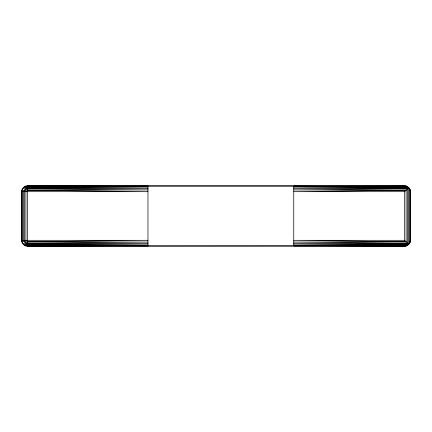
<?xml version="1.0" encoding="UTF-8"?>
<svg xmlns="http://www.w3.org/2000/svg" width="432" height="432" viewBox="0 0 432 432"><rect width="100%" height="100%" fill="white"/><g stroke="black" fill="none" stroke-linecap="round" stroke-linejoin="round"><path stroke-width="0.65" d="M410.222 241.726L409.617 243.216L410.4 240.3L410.4 191.7C410.427 188.595 407.695 185.819 404.568 185.868L27.432 185.868C24.311 185.846 21.578 188.579 21.6 191.7L21.6 240.3C21.578 243.421 24.311 246.154 27.432 246.132L404.568 246.132C407.176 246.148 409.595 244.247 410.222 241.726L410.222 190.274L409.617 188.784L410.222 190.274M410.2 241.812L410.4 240.3M23.306 187.574L147.96 188.33L27.432 188.784L24.516 191.7L24.516 240.3L27.432 243.216L147.96 243.67L23.306 244.426M27.432 188.784L147.96 189.934L27.432 190.188L25.92 191.7L25.92 240.3L27.432 241.812L147.96 242.066L27.432 243.216M25.92 245.932L293.76 245.797L404.568 246.132L406.107 245.927L408.694 244.426L406.112 241.844L406.112 190.156L293.76 191.7L404.568 191.7L408.694 187.574L406.08 186.068L25.92 186.068M22.383 191.7L27.432 187.574L147.96 187.051L24.516 186.651M407.549 245.311L406.107 245.927L293.76 245.797L293.76 186.203L406.107 186.073L407.549 186.689L293.76 187.051L408.694 187.574L409.666 188.865L409.666 243.135L408.694 244.426L293.76 244.949L407.549 245.311L293.76 245.797M27.432 241.812L147.96 240.3L21.6 240.3M407.554 188.714L293.76 188.33L408.694 187.574L408.694 244.426L293.76 243.67L407.554 243.286L407.554 188.714L293.76 189.934L406.112 190.156M27.432 186.651L147.96 186.203L147.96 245.797L27.432 246.132L27.432 185.868L147.96 186.203M24.516 245.349L147.96 244.949L27.432 244.426L22.383 243.216L22.383 188.784L27.432 187.574L23.306 191.7L23.306 240.3L27.432 244.426L22.383 240.3M406.112 241.844L293.76 240.3L404.568 240.3L406.112 241.844L293.76 242.066L407.554 243.286M21.6 191.7L147.96 191.7L27.432 190.188M27.432 245.349L147.96 245.797M293.76 186.203L407.549 186.689M410.2 190.188L410.4 191.7M404.568 191.7L404.568 240.3M21.8 190.188L21.8 241.812"/></g></svg>
